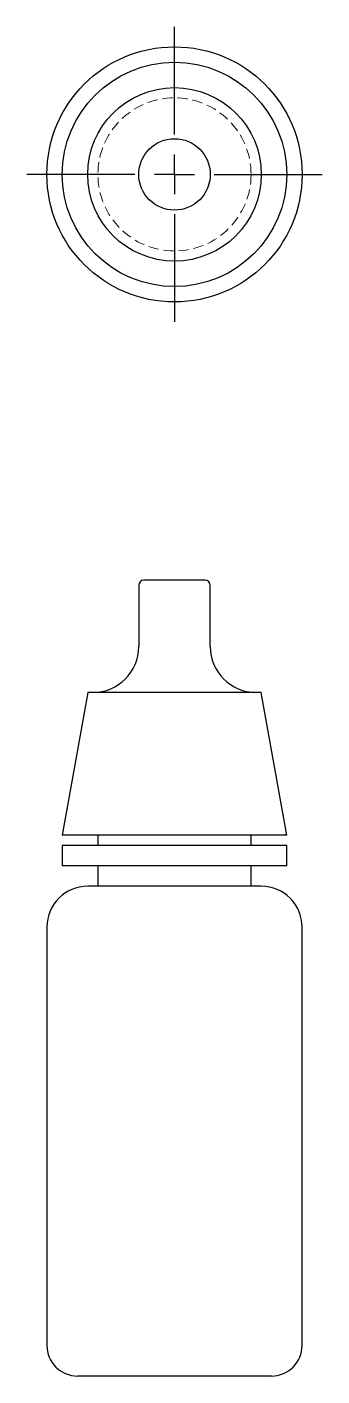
# Model space of a CAD drawing. Header units: millimetres. Extents: x 64 to 239, y 7 to 177.
# Drawn here: x 64.5 to 101.5, y 7 to 176.5 of the extents above.
import ezdxf

# ---------------------------------------------------------------- set-up
doc = ezdxf.new("R2010")
doc.units = ezdxf.units.MM
doc.linetypes.add('HIDDEN', pattern=[1.905, 1.27, -0.635])
doc.layers.add('10', color=7, linetype='Continuous')

# ---------------------------------------------------------------- blocks, each defined once
blk = doc.blocks.new('SW_CENTERMARKSYMBOL_0')
at = {"layer": '10', "color": 0}
for p, q in [((0, 5), (0, 18.53)), ((0, 0), (0, 2.5)), ((-5, 0), (-18.53, 0)), ((0, 0), (-2.5, 0)), ((0, 0), (0, -2.5)), ((0, 0), (2.5, 0)), ((5, 0), (18.53, 0)), ((0, -5), (0, -18.53))]:
    blk.add_line(p, q, dxfattribs=at)

msp = doc.modelspace()

# ---------------------------------------------------------------- linework, layer by layer
at = {"color": 7, "linetype": 'Continuous', "lineweight": 25}
for p, q in [((86.85, 107), (79.15, 107)), ((78.51, 106.36), (78.51, 98.67)), ((87.49, 98.67), (87.49, 106.36)), ((72.1, 92.9), (68.9, 74.95)), ((93.9, 92.9), (72.1, 92.9)), ((97.1, 74.95), (93.9, 92.9)), ((97.1, 74.95), (68.9, 74.95)), ((73.38, 74.95), (73.38, 73.67)), ((92.62, 73.67), (92.62, 74.95)), ((68.9, 73.67), (68.9, 71.1)), ((97.1, 73.67), (68.9, 73.67)), ((97.1, 71.1), (97.1, 73.67)), ((97.1, 71.1), (68.9, 71.1)), ((73.38, 71.1), (73.38, 68.54)), ((92.62, 68.54), (92.62, 71.1)), ((93.9, 68.54), (72.1, 68.54)), ((66.97, 63.41), (66.97, 10.85)), ((99.03, 10.85), (99.03, 63.41)), ((95.18, 7), (70.82, 7))]:
    msp.add_line(p, q, dxfattribs=at)
for radius in [16.03, 14.1, 10.9, 4.49]:
    msp.add_circle((83, 158), radius, dxfattribs=at)
at = {"color": 7, "linetype": 'HIDDEN', "lineweight": 18}
msp.add_circle((83, 158), 9.62, dxfattribs=at)
at = {"color": 7, "linetype": 'Continuous', "lineweight": 25}
for centre, radius, start, end in [((79.15, 106.36), 0.641, 90, 180), ((86.85, 106.36), 0.641, 0, 90), ((72.74, 98.67), 5.77, 270, 0), ((93.26, 98.67), 5.77, 180, 270), ((72.1, 63.41), 5.13, 90, 180), ((93.9, 63.41), 5.13, 0, 90), ((70.82, 10.85), 3.85, 180, 270), ((95.18, 10.85), 3.85, 270, 0)]:
    msp.add_arc(centre, radius, start, end, dxfattribs=at)

# ---------------------------------------------------------------- block references
at = {"layer": '10'}
msp.add_blockref('SW_CENTERMARKSYMBOL_0', (83, 158), dxfattribs=at)

doc.saveas('drawing.dxf')
